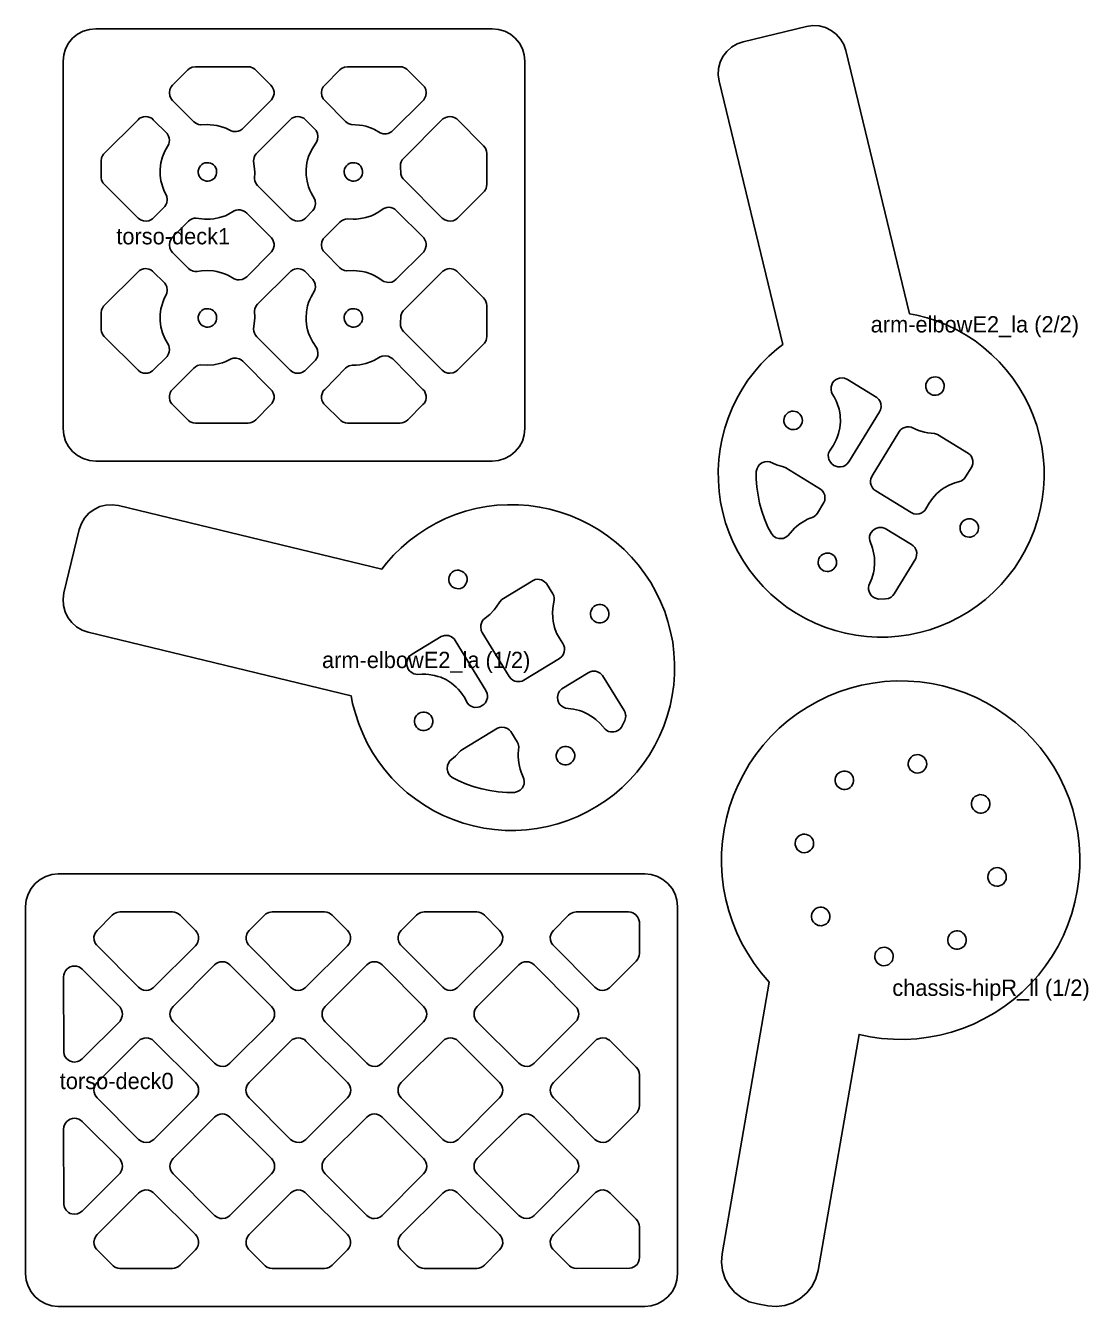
# Model space of a CAD drawing. Header units: millimetres. Extents: x 6 to 391, y 6 to 378.
# Drawn here: x 189.3 to 384.9, y 6 to 241.8 of the extents above; entities that cross this region are included whole.
import ezdxf

# ---------------------------------------------------------------- set-up
doc = ezdxf.new("R2010")
doc.units = ezdxf.units.MM
doc.layers.add('CUT', color=1, linetype='Continuous')
doc.layers.add('NOTE', color=3, linetype='Continuous')

msp = doc.modelspace()

# ---------------------------------------------------------------- linework, layer by layer
at = {"layer": 'CUT'}
for points in [[(275.2, 161.6), (202.2, 161.6), (201.03, 161.72), (199.9, 162.06), (198.87, 162.61), (197.96, 163.36), (197.21, 164.27), (196.66, 165.3), (196.32, 166.43), (196.2, 167.6), (196.2, 235.2), (196.32, 236.37), (196.66, 237.5), (197.21, 238.53), (197.96, 239.44), (198.87, 240.19), (199.9, 240.74), (201.03, 241.08), (202.2, 241.2), (275.2, 241.2), (276.37, 241.08), (277.5, 240.74), (278.53, 240.19), (279.44, 239.44), (280.19, 238.53), (280.74, 237.5), (281.08, 236.37), (281.2, 235.2), (281.2, 167.6), (281.08, 166.43), (280.74, 165.3), (280.19, 164.27), (279.44, 163.36), (278.53, 162.61), (277.5, 162.06), (276.37, 161.72), (275.2, 161.6)], [(353.84, 130.03), (351.91, 129.63), (349.97, 129.36), (348.01, 129.22), (346.05, 129.2), (344.09, 129.31), (342.14, 129.55), (340.21, 129.92), (338.31, 130.41), (336.45, 131.03), (334.63, 131.77), (332.86, 132.62), (331.15, 133.59), (329.51, 134.67), (327.95, 135.85), (326.46, 137.13), (325.06, 138.51), (323.75, 139.97), (322.55, 141.52), (321.44, 143.15), (320.45, 144.84), (319.57, 146.59), (318.8, 148.4), (318.15, 150.25), (317.63, 152.14), (317.23, 154.07), (316.96, 156.01), (316.82, 157.97), (316.8, 159.93), (316.91, 161.89), (317.15, 163.84), (317.52, 165.77), (318.01, 167.67), (318.63, 169.53), (319.37, 171.35), (320.22, 173.12), (321.19, 174.83), (322.27, 176.47), (323.45, 178.04), (324.73, 179.52), (326.11, 180.92), (327.57, 182.23), (328.67, 183.08), (316.96, 231.54), (316.8, 232.71), (316.87, 233.88), (317.16, 235.02), (317.67, 236.08), (318.38, 237.02), (319.26, 237.8), (320.28, 238.4), (321.39, 238.78), (333.05, 241.6), (334.21, 241.77), (335.39, 241.7), (336.53, 241.4), (337.59, 240.89), (338.53, 240.18), (339.31, 239.3), (339.9, 238.29), (340.29, 237.18), (352, 188.72), (353.37, 188.46), (355.27, 187.97), (357.13, 187.35), (358.95, 186.62), (360.72, 185.76), (362.43, 184.79), (364.07, 183.72), (365.64, 182.53), (367.12, 181.25), (368.52, 179.87), (369.83, 178.41), (371.04, 176.86), (372.14, 175.24), (373.13, 173.54), (374.02, 171.79), (374.78, 169.98), (375.43, 168.13), (375.95, 166.24), (376.35, 164.31), (376.62, 162.37), (376.77, 160.41), (376.78, 158.45), (376.67, 156.49), (376.43, 154.54), (376.06, 152.61), (375.57, 150.71), (374.95, 148.85), (374.22, 147.03), (373.36, 145.26), (372.39, 143.55), (371.32, 141.91), (370.13, 140.35), (368.85, 138.86), (367.47, 137.46), (366.01, 136.15), (364.46, 134.95), (362.84, 133.84), (361.14, 132.85), (359.39, 131.97), (357.58, 131.2), (355.73, 130.55), (353.84, 130.03)], [(227.48, 222.27), (228.07, 222.25), (228.45, 222.32), (228.82, 222.47), (229.14, 222.69), (234.58, 228.13), (234.88, 228.63), (235.03, 229.2), (235.03, 229.6), (234.95, 229.98), (234.7, 230.51), (234.45, 230.81), (231.5, 233.75), (231.18, 233.96), (230.63, 234.16), (230.24, 234.2), (220.56, 234.2), (219.98, 234.11), (219.45, 233.86), (219.15, 233.61), (216.35, 230.81), (216.1, 230.51), (215.85, 229.98), (215.76, 229.4), (215.85, 228.82), (216.1, 228.29), (216.35, 227.99), (220.27, 224.07), (220.74, 223.72), (221.1, 223.57), (221.49, 223.49), (222.73, 223.54), (223.3, 223.52), (223.93, 223.46), (224.49, 223.36), (225.59, 223.07), (226.13, 222.86), (227.11, 222.39), (227.48, 222.27)], [(255.11, 221.85), (255.68, 221.83), (256.06, 221.91), (256.41, 222.06), (256.72, 222.27), (262.58, 228.13), (262.8, 228.46), (262.95, 228.82), (263.04, 229.4), (262.95, 229.98), (262.7, 230.51), (262.45, 230.81), (259.5, 233.75), (259.18, 233.96), (258.63, 234.16), (258.24, 234.2), (248.56, 234.2), (247.98, 234.11), (247.45, 233.86), (247.15, 233.61), (244.35, 230.81), (244.1, 230.51), (243.85, 229.98), (243.76, 229.4), (243.85, 228.82), (244.1, 228.29), (244.35, 227.99), (248.21, 224.12), (248.68, 223.77), (249.24, 223.58), (250.74, 223.47), (251.36, 223.36), (251.92, 223.23), (253, 222.86), (253.51, 222.63), (254.56, 222.02), (255.11, 221.85)], [(211.01, 205.8), (211.6, 205.77), (211.98, 205.85), (212.34, 206), (212.67, 206.22), (214.91, 208.46), (215.13, 208.78), (215.28, 209.15), (215.36, 209.73), (215.28, 210.31), (214.74, 211.47), (214.53, 212.01), (214.35, 212.61), (214.22, 213.17), (214.08, 214.23), (214.08, 215.37), (214.22, 216.5), (214.51, 217.6), (214.95, 218.65), (215.65, 219.94), (215.75, 220.31), (215.78, 220.69), (215.74, 221.07), (215.62, 221.44), (215.33, 221.92), (212.81, 224.45), (212.51, 224.7), (212.17, 224.88), (211.79, 225), (211.4, 225.04), (211.01, 225), (210.63, 224.88), (210.29, 224.7), (209.99, 224.45), (203.65, 218.1), (203.44, 217.78), (203.29, 217.42), (203.2, 216.84), (203.21, 213.77), (203.29, 213.38), (203.54, 212.85), (203.79, 212.55), (209.99, 206.35), (210.46, 206), (211.01, 205.8)], [(239.01, 205.8), (239.4, 205.76), (239.79, 205.8), (240.17, 205.92), (240.51, 206.1), (240.81, 206.35), (242.2, 207.75), (242.41, 208.06), (242.56, 208.41), (242.65, 208.98), (242.58, 209.55), (242.45, 209.91), (241.84, 210.96), (241.61, 211.47), (241.38, 212.07), (241.11, 213.11), (240.95, 214.23), (240.95, 215.37), (241.09, 216.5), (241.22, 217.06), (241.4, 217.66), (241.61, 218.2), (242.08, 219.16), (242.91, 220.42), (243.05, 220.78), (243.12, 221.35), (243.03, 221.92), (242.78, 222.44), (242.53, 222.73), (240.81, 224.45), (240.51, 224.7), (240.17, 224.88), (239.79, 225), (239.4, 225.04), (239.01, 225), (238.63, 224.88), (238.29, 224.7), (237.99, 224.45), (231.72, 218.17), (231.5, 217.84), (231.35, 217.48), (231.27, 216.9), (231.45, 215.37), (231.47, 214.8), (231.42, 213.56), (231.5, 213.17), (231.75, 212.64), (232, 212.34), (237.99, 206.35), (238.46, 206), (239.01, 205.8)], [(267.01, 205.8), (267.6, 205.77), (267.98, 205.85), (268.51, 206.1), (268.81, 206.35), (273.75, 211.3), (274.05, 211.8), (274.16, 212.17), (274.2, 212.56), (274.2, 218.24), (274.16, 218.63), (273.96, 219.18), (273.61, 219.65), (268.67, 224.58), (268.17, 224.88), (267.79, 225), (267.4, 225.04), (267.01, 225), (266.63, 224.88), (266.13, 224.58), (258.87, 217.33), (258.62, 217.03), (258.43, 216.68), (258.32, 216.31), (258.28, 215.92), (258.38, 214.44), (258.57, 213.88), (258.79, 213.56), (265.99, 206.35), (266.46, 206), (267.01, 205.8)], [(222.54, 213.15), (222.88, 213.14), (223.2, 213.19), (223.52, 213.31), (223.8, 213.49), (224.04, 213.71), (224.24, 213.99), (224.37, 214.29), (224.45, 214.61), (224.46, 214.95), (224.41, 215.28), (224.29, 215.59), (224.11, 215.87), (223.89, 216.11), (223.61, 216.31), (223.31, 216.44), (222.99, 216.52), (222.65, 216.53), (222.32, 216.48), (222.01, 216.36), (221.73, 216.18), (221.49, 215.96), (221.29, 215.69), (221.16, 215.38), (221.08, 215.06), (221.07, 214.72), (221.12, 214.4), (221.24, 214.08), (221.42, 213.8), (221.64, 213.56), (221.91, 213.36), (222.22, 213.23), (222.54, 213.15)], [(249.41, 213.15), (249.75, 213.14), (250.08, 213.19), (250.39, 213.31), (250.67, 213.49), (250.91, 213.71), (251.11, 213.99), (251.24, 214.29), (251.32, 214.61), (251.33, 214.95), (251.28, 215.28), (251.16, 215.59), (250.98, 215.87), (250.76, 216.11), (250.49, 216.31), (250.18, 216.44), (249.86, 216.52), (249.52, 216.53), (249.2, 216.48), (248.88, 216.36), (248.6, 216.18), (248.36, 215.96), (248.16, 215.69), (248.03, 215.38), (247.95, 215.06), (247.94, 214.72), (247.99, 214.4), (248.11, 214.08), (248.29, 213.8), (248.51, 213.56), (248.79, 213.36), (249.09, 213.23), (249.41, 213.15)], [(228.24, 194.98), (228.62, 194.95), (229.19, 195.04), (229.54, 195.19), (230, 195.53), (234.58, 200.13), (234.88, 200.63), (235.03, 201.2), (235.03, 201.6), (234.95, 201.98), (234.8, 202.34), (234.58, 202.67), (230, 207.27), (229.7, 207.51), (229.37, 207.69), (228.81, 207.84), (228.43, 207.85), (228.05, 207.78), (227.69, 207.65), (226.64, 207.04), (226.07, 206.78), (224.99, 206.42), (223.93, 206.21), (223.3, 206.15), (222.23, 206.15), (220.7, 206.33), (220.31, 206.3), (219.93, 206.18), (219.59, 206), (219.28, 205.75), (216.35, 202.81), (216.1, 202.51), (215.85, 201.98), (215.76, 201.4), (215.85, 200.82), (216.1, 200.29), (216.35, 199.99), (219.28, 197.05), (219.59, 196.8), (220.12, 196.55), (220.5, 196.48), (220.89, 196.48), (221.66, 196.6), (222.73, 196.67), (223.87, 196.6), (224.49, 196.49), (225.53, 196.22), (226.07, 196.02), (226.64, 195.76), (227.69, 195.15), (228.24, 194.98)], [(255.77, 194.51), (256.15, 194.48), (256.72, 194.57), (257.07, 194.72), (257.53, 195.07), (262.58, 200.13), (262.88, 200.63), (263.03, 201.2), (263.03, 201.6), (262.95, 201.98), (262.8, 202.34), (262.58, 202.67), (257.53, 207.73), (257.24, 207.98), (256.9, 208.16), (256.53, 208.27), (256.15, 208.32), (255.77, 208.29), (255.22, 208.11), (254.01, 207.31), (253.45, 207.02), (252.94, 206.78), (251.92, 206.44), (251.3, 206.29), (250.24, 206.15), (249.6, 206.13), (248.55, 206.19), (248.16, 206.15), (247.79, 206.04), (247.44, 205.85), (247.14, 205.6), (244.35, 202.81), (244.1, 202.51), (243.85, 201.98), (243.76, 201.4), (243.85, 200.82), (244.1, 200.29), (244.35, 199.99), (247.14, 197.2), (247.44, 196.95), (247.97, 196.7), (248.36, 196.62), (249.6, 196.67), (250.24, 196.65), (251.3, 196.51), (251.92, 196.36), (252.94, 196.02), (253.45, 195.78), (254.01, 195.49), (255.22, 194.69), (255.77, 194.51)], [(211.01, 177.8), (211.4, 177.76), (211.79, 177.8), (212.17, 177.92), (212.67, 178.22), (215.33, 180.88), (215.62, 181.36), (215.74, 181.73), (215.78, 182.11), (215.75, 182.49), (215.65, 182.86), (214.95, 184.15), (214.51, 185.2), (214.22, 186.3), (214.08, 187.43), (214.08, 188.57), (214.22, 189.63), (214.35, 190.19), (214.53, 190.79), (214.74, 191.33), (215.28, 192.49), (215.36, 193.07), (215.28, 193.65), (215.13, 194.02), (214.91, 194.34), (212.67, 196.58), (212.34, 196.8), (211.98, 196.95), (211.4, 197.04), (211.01, 197), (210.63, 196.88), (210.29, 196.7), (209.99, 196.45), (203.65, 190.1), (203.44, 189.78), (203.29, 189.42), (203.2, 188.84), (203.21, 185.77), (203.29, 185.38), (203.54, 184.85), (203.79, 184.55), (209.99, 178.35), (210.46, 178), (211.01, 177.8)], [(239.01, 177.8), (239.4, 177.76), (239.79, 177.8), (240.17, 177.92), (240.67, 178.22), (242.66, 180.21), (242.96, 180.7), (243.07, 181.07), (243.12, 181.45), (243.05, 182.02), (242.91, 182.38), (242.08, 183.64), (241.61, 184.6), (241.4, 185.14), (241.22, 185.74), (241.09, 186.3), (240.95, 187.43), (240.93, 188), (241, 189.07), (241.22, 190.19), (241.4, 190.79), (241.61, 191.33), (241.84, 191.84), (242.52, 193.07), (242.65, 193.63), (242.61, 194.2), (242.49, 194.57), (242.2, 195.05), (240.67, 196.58), (240.34, 196.8), (239.98, 196.95), (239.4, 197.04), (238.82, 196.95), (238.46, 196.8), (238.13, 196.58), (232, 190.46), (231.75, 190.16), (231.5, 189.63), (231.42, 189.24), (231.47, 188), (231.45, 187.43), (231.27, 185.9), (231.3, 185.51), (231.42, 185.13), (231.6, 184.79), (231.85, 184.48), (237.99, 178.35), (238.46, 178), (239.01, 177.8)], [(267.01, 177.8), (267.4, 177.76), (267.98, 177.85), (268.51, 178.1), (268.81, 178.35), (273.75, 183.3), (274.05, 183.8), (274.16, 184.17), (274.2, 184.56), (274.2, 190.24), (274.16, 190.63), (273.96, 191.18), (273.61, 191.65), (268.67, 196.58), (268.34, 196.8), (267.98, 196.95), (267.4, 197.04), (267.01, 197), (266.63, 196.88), (266.13, 196.58), (258.79, 189.24), (258.57, 188.92), (258.38, 188.36), (258.28, 186.88), (258.32, 186.49), (258.43, 186.12), (258.62, 185.77), (258.87, 185.47), (265.99, 178.35), (266.46, 178), (267.01, 177.8)], [(222.54, 186.28), (222.88, 186.27), (223.2, 186.32), (223.52, 186.44), (223.8, 186.62), (224.04, 186.84), (224.24, 187.11), (224.37, 187.42), (224.45, 187.74), (224.46, 188.08), (224.41, 188.4), (224.29, 188.72), (224.11, 189), (223.89, 189.24), (223.61, 189.44), (223.31, 189.57), (222.99, 189.65), (222.65, 189.66), (222.32, 189.61), (222.01, 189.49), (221.73, 189.31), (221.49, 189.09), (221.29, 188.81), (221.16, 188.51), (221.08, 188.19), (221.07, 187.85), (221.12, 187.52), (221.24, 187.21), (221.42, 186.93), (221.64, 186.69), (221.91, 186.49), (222.22, 186.36), (222.54, 186.28)], [(249.41, 186.28), (249.75, 186.27), (250.08, 186.32), (250.39, 186.44), (250.67, 186.62), (250.91, 186.84), (251.11, 187.11), (251.24, 187.42), (251.32, 187.74), (251.33, 188.08), (251.28, 188.4), (251.16, 188.72), (250.98, 189), (250.76, 189.24), (250.49, 189.44), (250.18, 189.57), (249.86, 189.65), (249.52, 189.66), (249.2, 189.61), (248.88, 189.49), (248.6, 189.31), (248.36, 189.09), (248.16, 188.81), (248.03, 188.51), (247.95, 188.19), (247.94, 187.85), (247.99, 187.52), (248.11, 187.21), (248.29, 186.93), (248.51, 186.69), (248.79, 186.49), (249.09, 186.36), (249.41, 186.28)], [(220.17, 168.64), (220.56, 168.6), (230.24, 168.6), (230.63, 168.64), (231, 168.75), (231.35, 168.94), (231.65, 169.19), (234.45, 171.99), (234.7, 172.29), (234.95, 172.82), (235.03, 173.2), (235.03, 173.6), (234.88, 174.17), (234.7, 174.51), (234.45, 174.81), (229.29, 179.98), (228.98, 180.23), (228.64, 180.41), (228.07, 180.55), (227.48, 180.53), (227.11, 180.41), (226.13, 179.94), (225.53, 179.71), (224.99, 179.55), (223.93, 179.34), (222.8, 179.26), (221.49, 179.31), (220.92, 179.17), (220.57, 178.98), (220.27, 178.73), (216.35, 174.81), (216.1, 174.51), (215.92, 174.17), (215.77, 173.6), (215.77, 173.2), (215.85, 172.82), (216, 172.46), (216.22, 172.13), (219.3, 169.05), (219.62, 168.84), (220.17, 168.64)], [(248.17, 168.64), (248.56, 168.6), (258.24, 168.6), (258.63, 168.64), (259, 168.75), (259.35, 168.94), (259.65, 169.19), (262.45, 171.99), (262.7, 172.29), (262.95, 172.82), (263.03, 173.2), (263.03, 173.6), (262.88, 174.17), (262.7, 174.51), (262.45, 174.81), (256.87, 180.4), (256.57, 180.64), (256.06, 180.89), (255.49, 180.98), (254.92, 180.91), (254.56, 180.78), (253.51, 180.17), (253, 179.94), (251.92, 179.57), (250.8, 179.34), (250.17, 179.28), (249.43, 179.25), (248.86, 179.11), (248.52, 178.93), (248.21, 178.68), (244.35, 174.81), (244.1, 174.51), (243.92, 174.17), (243.77, 173.6), (243.77, 173.2), (243.85, 172.82), (244, 172.46), (244.22, 172.13), (247.3, 169.05), (247.62, 168.84), (248.17, 168.64)], [(339.32, 160.53), (339.8, 160.63), (340.15, 160.8), (340.47, 161.03), (340.85, 161.48), (346.48, 170.69), (346.65, 171.05), (346.77, 171.62), (346.71, 172.21), (346.59, 172.58), (346.39, 172.91), (345.97, 173.33), (340.59, 176.63), (340.06, 176.86), (339.68, 176.92), (339.1, 176.87), (338.73, 176.75), (338.4, 176.56), (338.1, 176.3), (337.86, 176), (337.69, 175.65), (337.58, 175.28), (337.56, 174.7), (337.64, 174.32), (337.8, 173.97), (338.2, 173.29), (338.49, 172.72), (338.71, 172.19), (339.03, 171.17), (339.16, 170.55), (339.23, 169.98), (339.28, 168.85), (339.17, 167.71), (338.93, 166.67), (338.76, 166.13), (338.52, 165.54), (338.27, 165.02), (337.99, 164.53), (337.26, 163.44), (337.12, 163.07), (337.06, 162.69), (337.08, 162.29), (337.17, 161.91), (337.44, 161.39), (337.7, 161.1), (338.1, 160.81), (338.45, 160.64), (338.83, 160.54), (339.32, 160.53)], [(356.93, 173.72), (357.31, 173.82), (357.6, 173.97), (357.87, 174.17), (358.08, 174.43), (358.25, 174.72), (358.35, 175.03), (358.39, 175.36), (358.37, 175.7), (358.28, 176.02), (358.13, 176.31), (357.93, 176.58), (357.67, 176.8), (357.38, 176.96), (357.07, 177.06), (356.74, 177.11), (356.4, 177.08), (356.08, 176.99), (355.79, 176.84), (355.52, 176.64), (355.3, 176.38), (355.14, 176.09), (355.04, 175.78), (355, 175.45), (355.02, 175.12), (355.11, 174.79), (355.26, 174.5), (355.46, 174.23), (355.72, 174.02), (356.01, 173.85), (356.32, 173.75), (356.65, 173.71), (356.93, 173.72)], [(330.81, 167.41), (331.19, 167.51), (331.49, 167.66), (331.75, 167.86), (331.97, 168.12), (332.13, 168.41), (332.23, 168.72), (332.28, 169.05), (332.25, 169.38), (332.16, 169.71), (332.01, 170), (331.81, 170.27), (331.56, 170.48), (331.27, 170.65), (330.95, 170.75), (330.62, 170.79), (330.29, 170.77), (329.96, 170.68), (329.67, 170.53), (329.4, 170.33), (329.19, 170.07), (329.02, 169.78), (328.92, 169.47), (328.88, 169.14), (328.9, 168.8), (328.99, 168.48), (329.14, 168.19), (329.34, 167.92), (329.6, 167.7), (329.89, 167.54), (330.2, 167.44), (330.53, 167.4), (330.81, 167.41)], [(353.21, 151.86), (353.8, 151.91), (354.17, 152.04), (354.51, 152.24), (354.8, 152.5), (355.04, 152.81), (355.6, 153.85), (356.21, 154.73), (356.98, 155.57), (357.85, 156.3), (358.38, 156.66), (359.32, 157.17), (360.38, 157.58), (361.43, 157.89), (361.78, 158.09), (362.09, 158.35), (362.34, 158.68), (363.47, 160.55), (363.64, 161.11), (363.65, 161.69), (363.56, 162.07), (363.39, 162.43), (363.16, 162.75), (362.87, 163.01), (357.14, 166.51), (356.58, 166.69), (355.38, 166.8), (354.75, 166.92), (353.66, 167.25), (352.31, 167.83), (351.92, 167.9), (351.52, 167.9), (351.13, 167.81), (350.76, 167.64), (350.44, 167.41), (350.29, 167.27), (350.05, 166.95), (345.11, 158.87), (344.89, 158.33), (344.83, 157.94), (344.84, 157.55), (344.93, 157.17), (345.21, 156.65), (345.47, 156.36), (345.78, 156.12), (352.29, 152.15), (352.83, 151.92), (353.21, 151.86)], [(328.47, 147.33), (328.76, 147.38), (329.12, 147.51), (329.6, 147.83), (330.47, 148.85), (330.86, 149.26), (331.29, 149.64), (331.79, 150.03), (332.75, 150.63), (333.26, 150.89), (334.39, 151.36), (334.85, 151.73), (335.08, 152.04), (336.25, 153.97), (336.39, 154.34), (336.45, 154.72), (336.39, 155.31), (336.17, 155.85), (335.94, 156.17), (335.65, 156.44), (329.24, 160.37), (328.84, 160.55), (327.55, 160.94), (326.31, 161.45), (325.93, 161.51), (325.36, 161.47), (324.82, 161.26), (324.36, 160.9), (324.12, 160.6), (323.95, 160.26), (323.81, 159.69), (323.81, 158.32), (323.92, 156.82), (324.12, 155.33), (324.42, 153.85), (324.82, 152.4), (325.31, 150.98), (325.95, 149.47), (326.58, 148.25), (326.95, 147.81), (327.44, 147.5), (327.99, 147.34), (328.47, 147.33)], [(307.94, 116.54), (307.41, 114.65), (306.77, 112.8), (306, 110.99), (305.12, 109.24), (304.12, 107.55), (303.02, 105.92), (301.81, 104.37), (300.51, 102.91), (299.11, 101.53), (297.62, 100.25), (296.05, 99.07), (294.41, 97.99), (292.7, 97.02), (290.94, 96.17), (289.12, 95.43), (287.25, 94.81), (285.35, 94.32), (283.42, 93.95), (281.48, 93.71), (279.52, 93.6), (277.55, 93.62), (275.6, 93.76), (273.65, 94.03), (271.73, 94.43), (269.84, 94.95), (267.98, 95.6), (266.17, 96.37), (264.42, 97.25), (262.73, 98.24), (261.11, 99.35), (259.56, 100.55), (258.09, 101.86), (256.72, 103.26), (255.43, 104.75), (254.25, 106.31), (253.17, 107.95), (252.2, 109.66), (251.35, 111.43), (250.61, 113.25), (250, 115.11), (249.5, 117.01), (249.24, 118.38), (200.79, 130.09), (199.68, 130.48), (198.66, 131.07), (197.78, 131.86), (197.07, 132.79), (196.56, 133.85), (196.27, 134.99), (196.2, 136.17), (196.36, 137.33), (199.18, 149), (199.57, 150.11), (200.16, 151.12), (200.95, 152), (201.89, 152.71), (202.95, 153.22), (204.08, 153.51), (205.26, 153.58), (206.42, 153.42), (254.88, 141.71), (255.74, 142.81), (257.04, 144.27), (258.44, 145.65), (259.93, 146.93), (261.5, 148.12), (263.14, 149.19), (264.85, 150.16), (266.61, 151.02), (268.43, 151.75), (270.3, 152.37), (272.2, 152.86), (274.13, 153.23), (276.07, 153.47), (278.03, 153.58), (280, 153.57), (281.95, 153.42), (283.9, 153.15), (285.82, 152.75), (287.71, 152.23), (289.57, 151.58), (291.37, 150.82), (293.13, 149.93), (294.82, 148.94), (296.44, 147.84), (297.99, 146.63), (299.46, 145.32), (300.83, 143.92), (302.12, 142.44), (303.3, 140.87), (304.38, 139.23), (305.34, 137.52), (306.2, 135.75), (306.94, 133.93), (307.55, 132.07), (308.04, 130.17), (308.41, 128.24), (308.65, 126.29), (308.77, 124.33), (308.75, 122.37), (308.61, 120.41), (308.33, 118.47), (307.94, 116.54)], [(363.24, 147.6), (363.62, 147.7), (363.91, 147.85), (364.18, 148.06), (364.4, 148.31), (364.56, 148.6), (364.66, 148.91), (364.71, 149.25), (364.68, 149.58), (364.59, 149.9), (364.44, 150.2), (364.24, 150.46), (363.98, 150.68), (363.69, 150.84), (363.38, 150.95), (363.05, 150.99), (362.72, 150.96), (362.39, 150.87), (362.1, 150.72), (361.83, 150.52), (361.62, 150.27), (361.45, 149.98), (361.35, 149.66), (361.31, 149.33), (361.33, 149), (361.42, 148.68), (361.57, 148.38), (361.77, 148.12), (362.03, 147.9), (362.32, 147.73), (362.63, 147.63), (362.96, 147.59), (363.24, 147.6)], [(347.61, 136.22), (348.11, 136.31), (348.48, 136.47), (348.65, 136.58), (348.96, 136.85), (349.2, 137.17), (353.15, 143.65), (353.32, 144.21), (353.33, 144.8), (353.24, 145.18), (352.96, 145.7), (352.7, 145.99), (352.39, 146.23), (347.51, 149.2), (346.95, 149.37), (346.37, 149.38), (345.82, 149.22), (345.33, 148.91), (344.95, 148.47), (344.77, 148.13), (344.67, 147.76), (344.63, 147.37), (344.68, 146.99), (345.18, 145.6), (345.46, 144.49), (345.54, 143.87), (345.59, 142.79), (345.49, 141.66), (345.37, 141.04), (345.07, 140.01), (344.53, 138.71), (344.47, 138.33), (344.48, 137.95), (344.57, 137.57), (344.83, 137.05), (345.08, 136.76), (345.55, 136.43), (345.91, 136.28), (346.29, 136.21), (347.61, 136.22)], [(337.12, 141.29), (337.5, 141.39), (337.8, 141.54), (338.06, 141.74), (338.28, 142), (338.44, 142.29), (338.55, 142.6), (338.59, 142.93), (338.56, 143.27), (338.47, 143.59), (338.32, 143.89), (338.12, 144.15), (337.87, 144.37), (337.58, 144.53), (337.26, 144.63), (336.93, 144.68), (336.6, 144.65), (336.28, 144.56), (335.98, 144.41), (335.72, 144.21), (335.5, 143.96), (335.33, 143.67), (335.23, 143.35), (335.19, 143.02), (335.21, 142.69), (335.3, 142.36), (335.45, 142.07), (335.66, 141.8), (335.91, 141.59), (336.2, 141.42), (336.51, 141.32), (336.85, 141.28), (337.12, 141.29)], [(270.48, 139.25), (270.56, 139.63), (270.56, 139.96), (270.5, 140.29), (270.38, 140.59), (270.19, 140.87), (269.96, 141.11), (269.68, 141.3), (269.38, 141.43), (269.05, 141.5), (268.72, 141.5), (268.39, 141.44), (268.08, 141.31), (267.8, 141.13), (267.57, 140.89), (267.38, 140.62), (267.25, 140.31), (267.18, 139.99), (267.18, 139.65), (267.24, 139.33), (267.37, 139.02), (267.55, 138.74), (267.78, 138.5), (268.06, 138.31), (268.36, 138.18), (268.69, 138.12), (269.02, 138.11), (269.35, 138.17), (269.66, 138.3), (269.94, 138.48), (270.18, 138.72), (270.36, 138.99), (270.48, 139.25)], [(288.23, 125.96), (288.45, 126.5), (288.51, 126.89), (288.48, 127.28), (288.39, 127.66), (288.22, 128.01), (287.55, 128.99), (287.05, 129.94), (286.65, 131), (286.4, 132.11), (286.32, 132.74), (286.29, 133.82), (286.41, 134.95), (286.62, 136.02), (286.6, 136.42), (286.51, 136.82), (286.33, 137.19), (285.18, 139.05), (284.77, 139.46), (284.25, 139.73), (283.86, 139.82), (283.47, 139.84), (283.09, 139.78), (282.72, 139.64), (276.98, 136.14), (276.57, 135.72), (275.92, 134.71), (275.53, 134.21), (274.75, 133.38), (273.61, 132.45), (273.37, 132.13), (273.19, 131.77), (273.09, 131.38), (273.07, 130.98), (273.13, 130.59), (273.18, 130.4), (273.36, 130.03), (278.29, 121.95), (278.67, 121.5), (278.99, 121.27), (279.34, 121.11), (279.72, 121.02), (280.31, 121.02), (280.69, 121.12), (281.04, 121.29), (287.55, 125.26), (288, 125.64), (288.23, 125.96)], [(296.59, 132.94), (296.68, 133.31), (296.68, 133.65), (296.62, 133.97), (296.5, 134.28), (296.31, 134.56), (296.08, 134.8), (295.8, 134.99), (295.5, 135.12), (295.17, 135.18), (294.84, 135.19), (294.51, 135.13), (294.2, 135), (293.92, 134.82), (293.68, 134.58), (293.5, 134.31), (293.37, 134), (293.3, 133.67), (293.3, 133.34), (293.36, 133.01), (293.48, 132.71), (293.67, 132.43), (293.9, 132.19), (294.18, 132), (294.48, 131.87), (294.81, 131.8), (295.14, 131.8), (295.47, 131.86), (295.78, 131.99), (296.06, 132.17), (296.29, 132.41), (296.48, 132.68), (296.59, 132.94)], [(274.17, 117.56), (274.3, 118.03), (274.32, 118.42), (274.26, 118.81), (274.03, 119.35), (268.4, 128.56), (268.16, 128.88), (267.7, 129.25), (267.16, 129.47), (266.77, 129.52), (266.38, 129.5), (265.82, 129.32), (260.43, 126.04), (259.98, 125.67), (259.75, 125.36), (259.53, 124.82), (259.47, 124.44), (259.49, 124.05), (259.58, 123.67), (259.75, 123.32), (259.97, 123.01), (260.26, 122.74), (260.76, 122.46), (261.14, 122.36), (261.52, 122.33), (262.31, 122.39), (262.95, 122.38), (263.51, 122.34), (264.57, 122.15), (265.18, 121.98), (265.72, 121.8), (266.75, 121.31), (267.71, 120.7), (268.54, 120.01), (268.94, 119.61), (269.35, 119.13), (269.69, 118.67), (270, 118.2), (270.64, 117.05), (270.91, 116.76), (271.22, 116.53), (271.58, 116.37), (271.96, 116.27), (272.55, 116.28), (272.93, 116.38), (273.36, 116.6), (273.68, 116.83), (273.94, 117.13), (274.17, 117.56)], [(299.59, 113.83), (299.73, 114.32), (299.76, 114.72), (299.74, 114.92), (299.64, 115.31), (299.47, 115.68), (295.5, 122.15), (295.09, 122.56), (294.57, 122.83), (294.18, 122.93), (293.6, 122.92), (293.22, 122.82), (292.87, 122.65), (287.99, 119.66), (287.58, 119.25), (287.31, 118.74), (287.2, 118.17), (287.25, 117.6), (287.47, 117.06), (287.69, 116.74), (287.98, 116.48), (288.3, 116.28), (288.67, 116.14), (290.13, 115.96), (291.24, 115.69), (291.84, 115.48), (292.81, 115.03), (293.78, 114.43), (294.28, 114.04), (295.06, 113.3), (295.96, 112.23), (296.27, 112), (296.62, 111.83), (297, 111.74), (297.57, 111.74), (297.95, 111.83), (298.46, 112.09), (298.75, 112.34), (298.99, 112.65), (299.59, 113.83)], [(325.93, 6.12), (324.03, 6.45), (322.52, 6.86), (321.12, 7.57), (319.88, 8.53), (318.86, 9.72), (318.08, 11.09), (317.59, 12.58), (317.4, 14.13), (317.52, 15.7), (326.2, 65.7), (324.71, 67.42), (323.41, 69.14), (322.22, 70.95), (321.16, 72.82), (320.22, 74.77), (319.41, 76.77), (318.73, 78.82), (318.19, 80.91), (317.79, 83.03), (317.52, 85.18), (317.4, 87.33), (317.42, 89.49), (317.58, 91.65), (317.88, 93.78), (318.32, 95.9), (318.89, 97.98), (319.6, 100.02), (320.44, 102.01), (321.42, 103.94), (322.51, 105.8), (323.73, 107.58), (325.05, 109.29), (326.49, 110.9), (328.03, 112.41), (329.67, 113.82), (331.39, 115.12), (333.2, 116.31), (335.07, 117.37), (337.02, 118.31), (339.02, 119.12), (341.07, 119.8), (343.16, 120.34), (345.28, 120.74), (347.43, 121.01), (349.58, 121.13), (351.74, 121.11), (353.9, 120.95), (356.03, 120.65), (358.15, 120.22), (360.23, 119.64), (362.27, 118.93), (364.26, 118.09), (366.19, 117.11), (368.05, 116.02), (369.83, 114.8), (371.53, 113.48), (373.15, 112.04), (374.66, 110.5), (376.07, 108.86), (377.37, 107.14), (378.56, 105.33), (379.62, 103.46), (380.56, 101.51), (381.37, 99.51), (382.05, 97.46), (382.59, 95.37), (382.99, 93.25), (383.26, 91.1), (383.38, 88.95), (383.36, 86.79), (383.2, 84.63), (382.9, 82.5), (382.47, 80.38), (381.89, 78.3), (381.18, 76.26), (380.34, 74.27), (379.36, 72.34), (378.27, 70.48), (377.05, 68.7), (375.73, 67), (374.29, 65.38), (372.75, 63.87), (371.11, 62.46), (369.39, 61.16), (367.58, 59.97), (365.71, 58.91), (363.76, 57.97), (361.76, 57.16), (359.71, 56.48), (357.62, 55.94), (355.5, 55.54), (353.35, 55.27), (351.2, 55.15), (349.04, 55.17), (346.88, 55.33), (344.75, 55.63), (342.72, 56.05), (335.18, 12.63), (334.76, 11.12), (334.06, 9.72), (333.09, 8.48), (331.9, 7.46), (330.54, 6.68), (329.05, 6.19), (327.49, 6), (325.93, 6.12)], [(264.16, 113.13), (264.25, 113.51), (264.25, 113.84), (264.19, 114.17), (264.07, 114.48), (263.88, 114.76), (263.65, 114.99), (263.37, 115.18), (263.07, 115.31), (262.74, 115.38), (262.41, 115.38), (262.08, 115.32), (261.77, 115.19), (261.49, 115.01), (261.25, 114.78), (261.07, 114.5), (260.94, 114.19), (260.87, 113.87), (260.87, 113.53), (260.93, 113.21), (261.05, 112.9), (261.24, 112.62), (261.47, 112.38), (261.75, 112.19), (262.05, 112.06), (262.38, 112), (262.71, 111.99), (263.04, 112.06), (263.35, 112.18), (263.63, 112.36), (263.87, 112.6), (264.05, 112.87), (264.16, 113.13)], [(280.96, 101.88), (281.05, 102.16), (281.1, 102.54), (281.04, 103.11), (280.52, 104.35), (280.34, 104.89), (280.19, 105.44), (280.08, 106.06), (279.98, 107.19), (279.98, 107.76), (280.08, 108.98), (279.96, 109.56), (279.79, 109.91), (278.61, 111.83), (278.34, 112.12), (278.03, 112.35), (277.48, 112.57), (276.9, 112.62), (276.51, 112.56), (276.14, 112.43), (269.71, 108.51), (269.37, 108.24), (268.43, 107.27), (267.41, 106.4), (267.18, 106.09), (266.96, 105.56), (266.9, 104.98), (267.01, 104.42), (267.17, 104.07), (267.39, 103.75), (267.83, 103.38), (269.06, 102.75), (270.44, 102.16), (271.86, 101.66), (273.31, 101.26), (274.78, 100.95), (276.27, 100.73), (277.9, 100.61), (279.28, 100.61), (279.84, 100.75), (280.34, 101.03), (280.74, 101.45), (280.96, 101.88)], [(290.28, 106.82), (290.37, 107.2), (290.37, 107.53), (290.31, 107.86), (290.18, 108.17), (290, 108.44), (289.77, 108.68), (289.49, 108.87), (289.18, 109), (288.86, 109.07), (288.53, 109.07), (288.2, 109.01), (287.89, 108.88), (287.61, 108.7), (287.37, 108.47), (287.19, 108.19), (287.06, 107.88), (286.99, 107.56), (286.99, 107.22), (287.05, 106.9), (287.17, 106.59), (287.36, 106.31), (287.59, 106.07), (287.87, 105.88), (288.17, 105.75), (288.5, 105.69), (288.83, 105.68), (289.16, 105.75), (289.47, 105.87), (289.75, 106.05), (289.98, 106.29), (290.17, 106.56), (290.28, 106.82)], [(353.02, 104.24), (353.4, 104.18), (353.73, 104.2), (354.05, 104.28), (354.35, 104.42), (354.62, 104.62), (354.84, 104.87), (355.01, 105.16), (355.12, 105.48), (355.17, 105.81), (355.15, 106.14), (355.06, 106.46), (354.92, 106.76), (354.72, 107.03), (354.47, 107.25), (354.18, 107.42), (353.87, 107.53), (353.54, 107.57), (353.21, 107.55), (352.88, 107.47), (352.58, 107.33), (352.32, 107.13), (352.1, 106.88), (351.93, 106.59), (351.82, 106.27), (351.77, 105.94), (351.79, 105.61), (351.87, 105.29), (352.02, 104.99), (352.22, 104.72), (352.47, 104.5), (352.75, 104.33), (353.02, 104.24)], [(339.57, 101.22), (339.85, 101.17), (340.18, 101.16), (340.51, 101.23), (340.82, 101.35), (341.09, 101.53), (341.33, 101.77), (341.52, 102.04), (341.65, 102.35), (341.72, 102.68), (341.72, 103.01), (341.66, 103.34), (341.53, 103.65), (341.35, 103.93), (341.12, 104.16), (340.84, 104.35), (340.53, 104.48), (340.21, 104.55), (339.87, 104.55), (339.55, 104.49), (339.24, 104.36), (338.96, 104.18), (338.72, 103.95), (338.53, 103.67), (338.4, 103.36), (338.34, 103.04), (338.33, 102.7), (338.4, 102.38), (338.52, 102.07), (338.7, 101.79), (338.94, 101.55), (339.21, 101.37), (339.57, 101.22)], [(364.65, 96.87), (364.93, 96.81), (365.26, 96.81), (365.59, 96.87), (365.9, 97), (366.17, 97.18), (366.41, 97.41), (366.6, 97.69), (366.73, 98), (366.8, 98.32), (366.8, 98.66), (366.74, 98.98), (366.61, 99.29), (366.43, 99.57), (366.2, 99.81), (365.92, 100), (365.61, 100.13), (365.29, 100.19), (364.95, 100.2), (364.63, 100.13), (364.32, 100.01), (364.04, 99.83), (363.8, 99.59), (363.61, 99.32), (363.48, 99.01), (363.42, 98.68), (363.41, 98.35), (363.48, 98.02), (363.6, 97.71), (363.78, 97.44), (364.02, 97.2), (364.29, 97.01), (364.65, 96.87)], [(332.2, 89.58), (332.59, 89.52), (332.92, 89.54), (333.24, 89.62), (333.54, 89.77), (333.81, 89.97), (334.03, 90.22), (334.2, 90.5), (334.31, 90.82), (334.35, 91.15), (334.33, 91.48), (334.25, 91.8), (334.11, 92.1), (333.91, 92.37), (333.66, 92.59), (333.37, 92.76), (333.06, 92.87), (332.72, 92.92), (332.39, 92.9), (332.07, 92.81), (331.77, 92.67), (331.5, 92.47), (331.28, 92.22), (331.11, 91.93), (331, 91.62), (330.96, 91.29), (330.98, 90.96), (331.06, 90.63), (331.2, 90.33), (331.41, 90.07), (331.65, 89.85), (331.94, 89.68), (332.2, 89.58)], [(303.3, 6), (195.3, 6), (194.13, 6.12), (193, 6.46), (191.97, 7.01), (191.06, 7.76), (190.31, 8.67), (189.76, 9.7), (189.42, 10.83), (189.3, 12), (189.3, 79.6), (189.42, 80.77), (189.76, 81.9), (190.31, 82.93), (191.06, 83.84), (191.97, 84.59), (193, 85.14), (194.13, 85.48), (195.3, 85.6), (303.3, 85.6), (304.47, 85.48), (305.6, 85.14), (306.63, 84.59), (307.54, 83.84), (308.29, 82.93), (308.84, 81.9), (309.18, 80.77), (309.3, 79.6), (309.3, 12), (309.18, 10.83), (308.84, 9.7), (308.29, 8.67), (307.54, 7.76), (306.63, 7.01), (305.6, 6.46), (304.47, 6.12), (303.3, 6)], [(367.67, 83.42), (368.06, 83.36), (368.39, 83.38), (368.71, 83.47), (369.01, 83.61), (369.28, 83.81), (369.5, 84.06), (369.67, 84.35), (369.78, 84.66), (369.82, 84.99), (369.8, 85.32), (369.72, 85.65), (369.58, 85.95), (369.38, 86.21), (369.13, 86.44), (368.84, 86.6), (368.52, 86.71), (368.19, 86.76), (367.86, 86.74), (367.54, 86.66), (367.24, 86.51), (366.97, 86.31), (366.75, 86.06), (366.58, 85.78), (366.47, 85.46), (366.43, 85.13), (366.45, 84.8), (366.53, 84.48), (366.67, 84.18), (366.87, 83.91), (367.12, 83.69), (367.41, 83.52), (367.67, 83.42)], [(211.01, 64.23), (211.5, 64.16), (211.89, 64.2), (212.27, 64.32), (212.77, 64.62), (220.55, 72.39), (220.8, 72.69), (220.98, 73.03), (221.13, 73.6), (221.13, 74), (221.05, 74.38), (220.8, 74.91), (220.55, 75.21), (217.75, 78.01), (217.45, 78.26), (217.1, 78.45), (216.73, 78.56), (216.34, 78.6), (206.66, 78.6), (206.08, 78.51), (205.55, 78.26), (205.25, 78.01), (202.45, 75.21), (202.2, 74.91), (202.02, 74.57), (201.87, 74), (201.9, 73.41), (202.1, 72.86), (202.32, 72.53), (210.09, 64.75), (210.56, 64.4), (211.01, 64.23)], [(239.01, 64.23), (239.5, 64.16), (239.89, 64.2), (240.27, 64.32), (240.77, 64.62), (248.55, 72.39), (248.8, 72.69), (248.98, 73.03), (249.13, 73.6), (249.13, 74), (249.05, 74.38), (248.8, 74.91), (248.55, 75.21), (245.75, 78.01), (245.45, 78.26), (245.1, 78.45), (244.73, 78.56), (244.34, 78.6), (234.66, 78.6), (234.08, 78.51), (233.55, 78.26), (233.25, 78.01), (230.45, 75.21), (230.2, 74.91), (230.02, 74.57), (229.87, 74), (229.87, 73.6), (230.02, 73.03), (230.32, 72.53), (238.09, 64.75), (238.56, 64.4), (239.01, 64.23)], [(267.01, 64.23), (267.5, 64.16), (267.89, 64.2), (268.27, 64.32), (268.77, 64.62), (276.55, 72.39), (276.8, 72.69), (276.98, 73.03), (277.1, 73.41), (277.13, 74), (276.98, 74.57), (276.8, 74.91), (276.55, 75.21), (273.75, 78.01), (273.45, 78.26), (273.1, 78.45), (272.73, 78.56), (272.34, 78.6), (262.66, 78.6), (262.08, 78.51), (261.55, 78.26), (261.25, 78.01), (258.45, 75.21), (258.2, 74.91), (258.02, 74.57), (257.87, 74), (257.87, 73.6), (258.02, 73.03), (258.32, 72.53), (266.09, 64.75), (266.56, 64.4), (267.01, 64.23)], [(295.01, 64.23), (295.5, 64.16), (295.89, 64.2), (296.27, 64.32), (296.77, 64.62), (301.71, 69.55), (301.96, 69.85), (302.15, 70.2), (302.26, 70.57), (302.3, 70.96), (302.29, 76.8), (302.15, 77.37), (301.96, 77.71), (301.57, 78.15), (301.07, 78.45), (300.69, 78.56), (300.3, 78.6), (290.66, 78.6), (290.08, 78.51), (289.55, 78.26), (289.25, 78.01), (286.45, 75.21), (286.2, 74.91), (286.02, 74.57), (285.87, 74), (285.9, 73.41), (286.1, 72.86), (286.32, 72.53), (294.09, 64.75), (294.56, 64.4), (295.01, 64.23)], [(335.22, 76.14), (335.49, 76.09), (335.83, 76.08), (336.15, 76.15), (336.46, 76.27), (336.74, 76.45), (336.98, 76.69), (337.17, 76.96), (337.3, 77.27), (337.36, 77.6), (337.37, 77.93), (337.3, 78.26), (337.18, 78.57), (337, 78.84), (336.76, 79.08), (336.49, 79.27), (336.18, 79.4), (335.85, 79.47), (335.52, 79.47), (335.19, 79.41), (334.88, 79.28), (334.61, 79.1), (334.37, 78.87), (334.18, 78.59), (334.05, 78.28), (333.98, 77.96), (333.98, 77.62), (334.04, 77.3), (334.17, 76.99), (334.35, 76.71), (334.58, 76.47), (334.86, 76.28), (335.22, 76.14)], [(360.3, 71.79), (360.57, 71.73), (360.91, 71.73), (361.23, 71.79), (361.54, 71.92), (361.82, 72.1), (362.06, 72.33), (362.25, 72.61), (362.38, 72.92), (362.44, 73.24), (362.45, 73.58), (362.38, 73.9), (362.26, 74.21), (362.08, 74.49), (361.84, 74.73), (361.57, 74.92), (361.26, 75.05), (360.93, 75.11), (360.6, 75.12), (360.27, 75.05), (359.96, 74.93), (359.69, 74.75), (359.45, 74.51), (359.26, 74.24), (359.13, 73.93), (359.06, 73.6), (359.06, 73.27), (359.12, 72.94), (359.25, 72.63), (359.43, 72.36), (359.66, 72.12), (359.94, 71.93), (360.3, 71.79)], [(346.86, 68.77), (347.24, 68.71), (347.57, 68.73), (347.9, 68.81), (348.2, 68.95), (348.46, 69.16), (348.69, 69.4), (348.85, 69.69), (348.96, 70.01), (349.01, 70.34), (348.99, 70.67), (348.91, 70.99), (348.76, 71.29), (348.56, 71.56), (348.31, 71.78), (348.03, 71.95), (347.71, 72.06), (347.38, 72.1), (347.05, 72.09), (346.73, 72), (346.43, 71.86), (346.16, 71.66), (345.94, 71.41), (345.77, 71.12), (345.66, 70.81), (345.61, 70.48), (345.63, 70.14), (345.72, 69.82), (345.86, 69.52), (346.06, 69.25), (346.31, 69.03), (346.6, 68.86), (346.86, 68.77)], [(197.91, 51), (198.3, 50.96), (198.88, 51.05), (199.24, 51.2), (199.71, 51.55), (206.68, 58.53), (206.98, 59.03), (207.1, 59.41), (207.14, 59.8), (207.1, 60.19), (206.98, 60.57), (206.68, 61.07), (199.71, 68.05), (199.41, 68.3), (199.07, 68.48), (198.69, 68.6), (198.3, 68.64), (197.91, 68.6), (197.53, 68.48), (197.19, 68.3), (196.89, 68.05), (196.64, 67.75), (196.45, 67.4), (196.34, 67.03), (196.3, 66.64), (196.31, 52.77), (196.39, 52.38), (196.54, 52.02), (196.89, 51.55), (197.36, 51.2), (197.91, 51)], [(225.11, 50.2), (225.7, 50.17), (226.08, 50.25), (226.44, 50.4), (226.91, 50.75), (234.55, 58.39), (234.8, 58.69), (234.98, 59.03), (235.1, 59.41), (235.14, 59.8), (235.1, 60.19), (234.98, 60.57), (234.8, 60.91), (234.55, 61.21), (226.91, 68.85), (226.61, 69.1), (226.27, 69.28), (225.89, 69.4), (225.5, 69.44), (225.11, 69.4), (224.73, 69.28), (224.39, 69.1), (224.09, 68.85), (216.45, 61.21), (216.2, 60.91), (216.02, 60.57), (215.9, 60.19), (215.86, 59.8), (215.9, 59.41), (216.02, 59.03), (216.2, 58.69), (216.45, 58.39), (224.09, 50.75), (224.56, 50.4), (225.11, 50.2)], [(253.11, 50.2), (253.7, 50.17), (254.08, 50.25), (254.44, 50.4), (254.91, 50.75), (262.55, 58.39), (262.8, 58.69), (262.98, 59.03), (263.1, 59.41), (263.14, 59.8), (263.1, 60.19), (262.98, 60.57), (262.8, 60.91), (262.55, 61.21), (254.91, 68.85), (254.61, 69.1), (254.27, 69.28), (253.89, 69.4), (253.5, 69.44), (253.11, 69.4), (252.73, 69.28), (252.39, 69.1), (252.09, 68.85), (244.45, 61.21), (244.2, 60.91), (244.02, 60.57), (243.9, 60.19), (243.86, 59.8), (243.9, 59.41), (244.02, 59.03), (244.2, 58.69), (244.45, 58.39), (252.09, 50.75), (252.56, 50.4), (253.11, 50.2)], [(281.11, 50.2), (281.7, 50.17), (282.08, 50.25), (282.61, 50.5), (282.91, 50.75), (290.55, 58.39), (290.8, 58.69), (290.98, 59.03), (291.1, 59.41), (291.14, 59.8), (291.1, 60.19), (290.98, 60.57), (290.8, 60.91), (290.55, 61.21), (282.91, 68.85), (282.61, 69.1), (282.27, 69.28), (281.89, 69.4), (281.5, 69.44), (281.11, 69.4), (280.73, 69.28), (280.39, 69.1), (280.09, 68.85), (272.45, 61.21), (272.2, 60.91), (272.02, 60.57), (271.9, 60.19), (271.86, 59.8), (271.9, 59.41), (272.02, 59.03), (272.2, 58.69), (272.45, 58.39), (280.09, 50.75), (280.56, 50.4), (281.11, 50.2)], [(211.01, 36.23), (211.5, 36.16), (212.08, 36.25), (212.44, 36.4), (212.91, 36.75), (220.55, 44.39), (220.8, 44.69), (220.98, 45.03), (221.1, 45.41), (221.14, 45.8), (221.1, 46.19), (220.98, 46.57), (220.8, 46.91), (220.55, 47.21), (212.91, 54.85), (212.61, 55.1), (212.27, 55.28), (211.89, 55.4), (211.5, 55.44), (211.11, 55.4), (210.73, 55.28), (210.39, 55.1), (210.09, 54.85), (202.45, 47.21), (202.2, 46.91), (202.02, 46.57), (201.9, 46.19), (201.86, 45.8), (201.9, 45.41), (202.02, 45.03), (202.2, 44.69), (202.45, 44.39), (210.09, 36.75), (210.56, 36.4), (211.01, 36.23)], [(239.11, 36.2), (239.7, 36.17), (240.08, 36.25), (240.44, 36.4), (240.91, 36.75), (248.55, 44.39), (248.8, 44.69), (248.98, 45.03), (249.1, 45.41), (249.14, 45.8), (249.1, 46.19), (248.98, 46.57), (248.8, 46.91), (248.55, 47.21), (240.91, 54.85), (240.61, 55.1), (240.27, 55.28), (239.89, 55.4), (239.5, 55.44), (239.11, 55.4), (238.73, 55.28), (238.39, 55.1), (238.09, 54.85), (230.45, 47.21), (230.2, 46.91), (230.02, 46.57), (229.9, 46.19), (229.86, 45.8), (229.9, 45.41), (230.02, 45.03), (230.2, 44.69), (230.45, 44.39), (238.09, 36.75), (238.56, 36.4), (239.11, 36.2)], [(267.01, 36.23), (267.5, 36.16), (268.08, 36.25), (268.44, 36.4), (268.91, 36.75), (276.55, 44.39), (276.8, 44.69), (276.98, 45.03), (277.1, 45.41), (277.14, 45.8), (277.1, 46.19), (276.98, 46.57), (276.8, 46.91), (276.55, 47.21), (268.91, 54.85), (268.61, 55.1), (268.27, 55.28), (267.89, 55.4), (267.5, 55.44), (267.11, 55.4), (266.73, 55.28), (266.39, 55.1), (266.09, 54.85), (258.45, 47.21), (258.2, 46.91), (258.02, 46.57), (257.9, 46.19), (257.86, 45.8), (257.9, 45.41), (258.02, 45.03), (258.2, 44.69), (258.45, 44.39), (266.09, 36.75), (266.56, 36.4), (267.01, 36.23)], [(295.11, 36.2), (295.7, 36.17), (296.08, 36.25), (296.61, 36.5), (296.91, 36.75), (301.85, 41.7), (302.15, 42.2), (302.26, 42.57), (302.3, 42.96), (302.3, 48.64), (302.26, 49.03), (302.06, 49.58), (301.71, 50.05), (296.77, 54.98), (296.44, 55.2), (296.08, 55.35), (295.5, 55.44), (295.11, 55.4), (294.73, 55.28), (294.39, 55.1), (294.09, 54.85), (286.45, 47.21), (286.2, 46.91), (286.02, 46.57), (285.9, 46.19), (285.86, 45.8), (285.9, 45.41), (286.02, 45.03), (286.2, 44.69), (286.45, 44.39), (294.09, 36.75), (294.56, 36.4), (295.11, 36.2)], [(197.81, 23.03), (198.3, 22.96), (198.88, 23.05), (199.24, 23.2), (199.71, 23.55), (206.68, 30.53), (206.98, 31.03), (207.1, 31.41), (207.14, 31.8), (207.1, 32.19), (206.98, 32.57), (206.68, 33.07), (199.71, 40.05), (199.41, 40.3), (199.07, 40.48), (198.69, 40.6), (198.3, 40.64), (197.91, 40.6), (197.53, 40.48), (197.19, 40.3), (196.89, 40.05), (196.64, 39.75), (196.45, 39.4), (196.34, 39.03), (196.3, 38.64), (196.31, 24.77), (196.45, 24.2), (196.75, 23.7), (197.19, 23.3), (197.53, 23.12), (197.81, 23.03)], [(225.11, 22.2), (225.5, 22.16), (226.08, 22.25), (226.61, 22.5), (226.91, 22.75), (234.55, 30.39), (234.8, 30.69), (234.98, 31.03), (235.1, 31.41), (235.14, 31.8), (235.1, 32.19), (234.98, 32.57), (234.8, 32.91), (234.55, 33.21), (226.91, 40.85), (226.61, 41.1), (226.27, 41.28), (225.89, 41.4), (225.5, 41.44), (225.11, 41.4), (224.73, 41.28), (224.39, 41.1), (224.09, 40.85), (216.45, 33.21), (216.2, 32.91), (216.02, 32.57), (215.9, 32.19), (215.86, 31.8), (215.9, 31.41), (216.02, 31.03), (216.2, 30.69), (216.45, 30.39), (224.09, 22.75), (224.56, 22.4), (225.11, 22.2)], [(253.11, 22.2), (253.5, 22.16), (254.08, 22.25), (254.61, 22.5), (254.91, 22.75), (262.55, 30.39), (262.8, 30.69), (262.98, 31.03), (263.1, 31.41), (263.14, 31.8), (263.1, 32.19), (262.98, 32.57), (262.8, 32.91), (262.55, 33.21), (254.91, 40.85), (254.61, 41.1), (254.27, 41.28), (253.89, 41.4), (253.5, 41.44), (253.11, 41.4), (252.73, 41.28), (252.39, 41.1), (252.09, 40.85), (244.45, 33.21), (244.2, 32.91), (244.02, 32.57), (243.9, 32.19), (243.86, 31.8), (243.9, 31.41), (244.02, 31.03), (244.2, 30.69), (244.45, 30.39), (252.09, 22.75), (252.56, 22.4), (253.11, 22.2)], [(281.01, 22.23), (281.5, 22.16), (282.08, 22.25), (282.61, 22.5), (282.91, 22.75), (290.55, 30.39), (290.8, 30.69), (290.98, 31.03), (291.1, 31.41), (291.14, 31.8), (291.1, 32.19), (290.98, 32.57), (290.8, 32.91), (290.55, 33.21), (282.91, 40.85), (282.61, 41.1), (282.27, 41.28), (281.89, 41.4), (281.5, 41.44), (281.11, 41.4), (280.73, 41.28), (280.39, 41.1), (280.09, 40.85), (272.45, 33.21), (272.2, 32.91), (272.02, 32.57), (271.9, 32.19), (271.86, 31.8), (271.9, 31.41), (272.02, 31.03), (272.2, 30.69), (272.45, 30.39), (280.09, 22.75), (280.56, 22.4), (281.01, 22.23)], [(206.27, 13.04), (206.66, 13), (216.34, 13), (216.73, 13.04), (217.1, 13.15), (217.45, 13.34), (217.75, 13.59), (220.55, 16.39), (220.8, 16.69), (221.05, 17.22), (221.13, 17.6), (221.13, 18), (220.98, 18.57), (220.8, 18.91), (220.55, 19.21), (212.77, 26.98), (212.27, 27.28), (211.89, 27.4), (211.3, 27.43), (210.73, 27.28), (210.39, 27.1), (210.09, 26.85), (202.45, 19.21), (202.2, 18.91), (201.95, 18.38), (201.86, 17.8), (201.9, 17.41), (202.1, 16.86), (202.32, 16.53), (205.4, 13.45), (205.72, 13.24), (206.27, 13.04)], [(234.27, 13.04), (234.66, 13), (244.34, 13), (244.73, 13.04), (245.1, 13.15), (245.45, 13.34), (245.75, 13.59), (248.55, 16.39), (248.8, 16.69), (249.05, 17.22), (249.13, 17.6), (249.13, 18), (248.98, 18.57), (248.8, 18.91), (248.55, 19.21), (240.77, 26.98), (240.27, 27.28), (239.89, 27.4), (239.3, 27.43), (238.73, 27.28), (238.39, 27.1), (238.09, 26.85), (230.45, 19.21), (230.2, 18.91), (229.95, 18.38), (229.87, 18), (229.9, 17.41), (230.02, 17.03), (230.32, 16.53), (233.4, 13.45), (233.72, 13.24), (234.27, 13.04)], [(262.27, 13.04), (262.66, 13), (272.34, 13), (272.73, 13.04), (273.1, 13.15), (273.45, 13.34), (273.75, 13.59), (276.55, 16.39), (276.8, 16.69), (276.98, 17.03), (277.13, 17.6), (277.1, 18.19), (276.98, 18.57), (276.8, 18.91), (276.55, 19.21), (268.77, 26.98), (268.27, 27.28), (267.89, 27.4), (267.3, 27.43), (266.73, 27.28), (266.39, 27.1), (266.09, 26.85), (258.45, 19.21), (258.2, 18.91), (257.95, 18.38), (257.87, 18), (257.9, 17.41), (258.02, 17.03), (258.32, 16.53), (261.4, 13.45), (261.72, 13.24), (262.27, 13.04)], [(290.27, 13.04), (290.66, 13), (300.5, 13.01), (300.88, 13.09), (301.41, 13.34), (301.85, 13.73), (302.15, 14.23), (302.26, 14.61), (302.3, 15), (302.3, 20.64), (302.26, 21.03), (302.15, 21.4), (301.96, 21.75), (301.71, 22.05), (296.91, 26.85), (296.61, 27.1), (296.27, 27.28), (295.7, 27.43), (295.11, 27.4), (294.73, 27.28), (294.23, 26.98), (286.45, 19.21), (286.2, 18.91), (286.02, 18.57), (285.87, 18), (285.9, 17.41), (286.1, 16.86), (286.32, 16.53), (289.4, 13.45), (289.72, 13.24), (290.27, 13.04)]]:
    msp.add_lwpolyline(points, close=True, dxfattribs=at)

# ---------------------------------------------------------------- texts
at = {"layer": 'NOTE'}
for s, p in [('torso-deck1', (205.99, 201.5)), ('arm-elbowE2_la (2/2)', (344.86, 185.28)), ('arm-elbowE2_la (1/2)', (243.86, 123.5)), ('chassis-hipR_ll (1/2)', (348.84, 63.16)), ('torso-deck0', (195.59, 46))]:
    msp.add_text(s, height=3, dxfattribs=at).set_placement(p)

doc.saveas('drawing.dxf')
